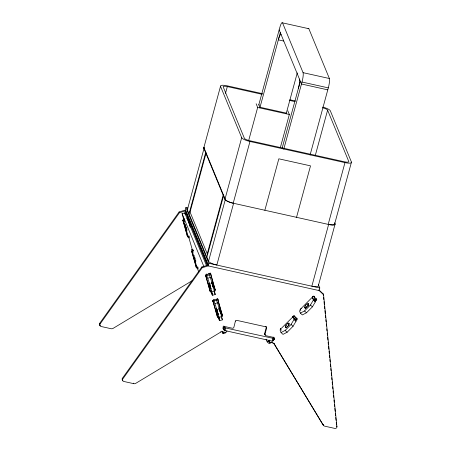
<?xml version="1.0" encoding="UTF-8"?>
<svg xmlns="http://www.w3.org/2000/svg" width="451" height="451" viewBox="0 0 451 451"><rect width="100%" height="100%" fill="white"/><g stroke="black" fill="none" stroke-linecap="round" stroke-linejoin="round"><path stroke-width="0.68" d="M187.966 207.996L185.908 207.539L185.198 210.155L208.182 265.898L319.201 290.602L323.564 294.74L336.925 426.719L336.604 425.936M334.642 222.794L335.121 223.955A7.695 1.889 15.2 0 1 328.621 224.474L233.201 203.204A7.695 1.889 15.2 0 1 224.925 199.393L203.745 148.029L220.516 86.304A7.695 1.889 15.2 0 1 227.011 85.786L262.55 93.695M204.117 148.103L225.314 199.517A7.695 1.889 15.2 0 0 233.595 203.328L216.824 265.047A7.695 1.889 15.2 0 1 208.542 261.242L187.345 209.828L204.117 148.103A7.695 1.889 15.2 0 1 204.156 147.573M189.02 213.881L205.786 152.156M190.051 212.055L206.113 152.945M225.489 93.368L227.338 86.575L262.189 94.327M207.257 253.789L223.318 194.674M206.874 257.183L223.64 195.463M224.925 199.393L241.691 137.673L220.516 86.304M208.542 261.242L225.314 199.517M185.908 207.539L208.892 263.283L208.182 265.898L202.195 267.731L122.728 379.054L122.407 378.271L201.873 266.941L207.934 265.126M248.653 140.611L257.662 107.451L256.134 103.741M258.699 105.168L279.693 27.906A7.695 1.387 -77.5 0 1 282.546 22.866L308.856 28.723L329.382 78.513A7.695 1.387 -77.5 0 1 328.317 87.883L310.091 154.969M233.201 203.204L249.972 141.479A7.695 1.889 15.2 0 1 241.691 137.673M259.866 107.817L280.296 32.635M223.014 326.896L223.138 328.035A1.33 1.268 -22.4 0 0 224.079 329.563L223.752 328.773A1.33 1.268 -22.4 0 1 223.025 328.317M273.058 337.145L273.594 338.442L272.878 341.108L272.28 341.119L224.761 330.544L224.164 330.217L224.874 327.606L224.344 326.315M225.026 330.617L225.737 328.001L273.594 338.442M286.182 113.675L297.26 72.887M280.325 147.663L289.339 114.498L287.806 110.788M264.861 210.251L278.836 158.814L310.513 165.861L296.538 217.297M282.123 148.266L300.332 81.242M235.456 320.892L233.894 327.257A1.33 1.268 -22.4 0 1 232.276 328.215L224.891 326.575A1.33 1.268 -22.4 0 0 223.273 327.533M283.78 149.118L302.007 82.026A7.695 1.387 -77.5 0 0 303.072 72.662L282.546 22.866M272.613 340.358A1.33 1.268 -22.4 0 0 274.112 339.377L274.247 338.876A1.33 1.268 -22.4 0 0 273.306 337.348L265.921 335.702A1.33 1.268 -22.4 0 1 264.979 334.174L264.658 333.39L266.315 327.274A1.065 1.015 -22.4 0 0 266.327 326.789M264.979 334.174L266.642 328.057L266.315 327.274M315.238 155.663L327.606 110.14A4.905 1.201 15.2 0 0 322.758 107.812M272.207 341.108L272.917 338.492M273.052 339.451A1.33 1.268 -22.4 0 0 273.785 338.588L273.92 338.092A1.33 1.268 -22.4 0 0 273.785 337.128M351.464 162.101A7.695 1.889 15.2 0 1 344.97 162.619L328.198 224.344A7.695 1.889 15.2 0 0 334.693 223.826L351.464 162.101L330.29 110.737A7.695 1.889 15.2 0 0 322.674 107.084M328.621 224.474L311.85 286.199A7.695 1.889 15.2 0 0 318.35 285.675L335.121 223.955M319.088 290.579L319.793 287.964L318.457 284.722M187.109 235.247L182.897 220.353M187.436 236.031L183.067 220.46M196.219 267.026L191.681 251.348M209.777 290.207L205.56 275.313M210.098 290.996L205.735 275.42M217.331 316.557L212.827 300.907M280.037 329.929L281.029 332.55L282.997 334.371L287.135 332.235L293.049 326.287L296.008 321.298L294.965 318.772L292.778 316.997L281.486 328.221A1.02 0.97 -22.4 0 0 281.362 330.143M285.314 326.575C284.908 329.828 290.799 324.128 288.77 323.102C288.612 322.335 282.738 326.778 286.419 327.601M299.368 310.519L300.377 313.112L302.345 314.933L306.483 312.791L312.402 306.849L315.362 301.86C316.106 299.301 311.421 298.714 312.284 297.012M304.673 307.125C304.662 310.203 308.518 305.259 308.614 304.419C308.929 301.133 301.753 307.644 305.902 308.27M217.777 298.816A1.043 0.998 -22.4 0 1 217.794 299.391L218.121 300.174A1.043 0.998 -22.4 0 0 217.382 298.974L217.297 298.776M288.77 323.102L289.26 323.559M308.134 303.653L308.749 304.222M281.029 332.55L285.167 330.408L291.081 324.466L294.041 319.477L292.998 316.952M300.377 313.112L304.515 310.97L310.435 305.028L313.394 300.033L312.323 297.525M195.959 266.079L191.855 251.449M99.581 324.681A1.843 1.753 -22.4 0 1 99.694 323.299L179.103 211.959L185.141 210.138L185.462 210.927L179.43 212.742L100.015 324.083A1.843 1.753 -22.4 0 0 99.908 325.47M187.926 218.493A1.043 0.998 -22.4 0 1 187.898 218.865L188.219 219.654A1.043 0.998 -22.4 0 0 187.481 218.447L187.323 218.059M218.036 300.349L222.343 315.074M312.334 296.938L312.706 296.532M215.11 289.514L210.888 274.614A1.043 0.998 -22.4 0 0 210.149 273.413L210.008 273.069M187.802 219.062L188.744 222.377M214.952 289.407L210.561 273.825A1.043 0.998 -22.4 0 0 210.454 273.069M210.792 274.811L210.465 274.022M217.698 299.582L222.208 314.978M266.073 339.175L267.144 341.773A1.595 0.445 -47.2 0 0 268.452 341.097L269.405 340.144M267.144 341.773L269.112 343.594A1.595 0.445 -47.2 0 0 270.42 342.923L271.372 341.965M273.278 340.048L274.231 339.096M300.868 310.53A1.02 0.97 -22.4 0 1 300.969 308.659L312.34 297.192A1.043 0.998 -22.4 0 1 313.608 296.437A0.992 0.947 -22.4 0 1 314.375 297.327L315.796 298.658A1.02 0.97 -22.4 0 1 316.01 300.563M294.999 320.424L296.194 319.432M314.505 300.811L315.7 299.819M314.832 301.601L316.021 300.603M293.421 315.92L292.834 316.799A1.043 0.998 -22.4 0 1 294.103 316.044L294.024 315.852M312.768 296.476L313.101 296.239L315.069 298.06L314.167 298.968L314.313 299.334M192.222 280.674L113.1 328.373A2.667 2.543 -22.4 0 1 111.076 328.711L101.142 326.501A1.765 1.68 -22.4 0 1 99.885 325.475M226.847 330.865A1.28 1.218 -22.4 0 1 225.28 332.37L222.49 331.75A2.131 2.03 -22.4 0 0 220.872 332.021L135.762 383.333A2.667 2.543 -22.4 0 1 133.738 383.671L123.799 381.456A1.725 1.646 -22.4 0 1 122.689 379.032M294.965 318.772L294.819 318.412L295.721 317.504L294.244 316.134M184.245 221.328L182.08 213.656L184.758 212.866L206.552 265.724M183.901 220.082L184.56 219.846M184.938 224.897L184.814 224.632L186.725 230.692L184.887 224.902L185.609 224.699M185.761 227.259L186.432 227.062M185.75 227.924L186.41 227.682M186.229 229.441L186.894 229.226M186.562 230.241L187.233 230.044M183.326 219.631L187.87 235.388L188.907 237.914L189.578 237.716M188.941 237.908L192.678 251.038L193.349 250.841M195.672 260.199C194.426 260.746 192.712 254.742 194.387 255.666M195.007 260.413L195.503 261.665L194.539 258.231L195.21 258.028M194.516 258.846L195.187 258.649M195.351 261.253L196.005 261.016M192.103 250.598L196.642 266.355L197.696 268.909L198.367 268.711M206.71 275.781L209.371 274.913L212.32 283.516L215.245 294.486L212.568 295.275L211.429 292.451L211.649 293.364M206.208 274.157L207.736 278.228L210.414 277.438M210.307 287.907L208.875 282.94L209.523 283.155M207.736 278.228L209.642 284.305L212.32 283.516M210.809 289.114L209.845 285.669L210.346 285.522M209.833 286.334L210.324 286.143M210.324 287.913L210.809 287.687M210.313 287.856L210.645 288.651L211.316 288.454M213.154 287.913L213.137 287.039M212.568 295.275L211.84 292.051L214.513 291.261M212.382 293.375L211.711 293.573L212.088 294.892M213.453 299.729L213.892 301.116L216.559 300.259L219.502 308.856L222.433 319.832L219.755 320.622L218.6 317.752L219.271 320.227M213.887 301.071L214.918 303.574L217.596 302.784M217.512 313.27C217.281 311.923 215.172 307.836 216.711 308.512M214.918 303.574L216.824 309.645L219.502 308.856M217.996 314.471L217.032 311.027L217.534 310.88M219.378 310.333L219.705 310.215L220.173 311.855M217.01 311.647L217.681 311.449M217.5 313.214L217.996 313.045M217.495 313.191L217.833 314.009L218.504 313.811M220.342 313.27L220.663 313.665M219.755 320.622L219.023 317.397L221.7 316.608M218.898 318.919L219.4 318.767M221.948 331.062C225.043 336.373 221.013 332.212 224.13 332.252M223.036 333.695L225.697 332.872L225.539 332.116M296.499 320.221L295.98 319.455M292.806 317.002L292.49 316.23M315.503 299.842L315.801 300.625M301.155 308.591L301.037 308.253M283.735 41.041L278.34 39.84A7.695 1.387 -77.5 0 1 281.187 34.8M303.072 72.662L329.382 78.513M302.007 82.026L328.317 87.883M327.781 89.856L301.471 83.999L279.158 29.879M289.886 99.778L295.354 100.996M289.525 100.415L294.993 101.627M286.334 113.116L260.018 107.259L258.885 104.502M257.662 107.451L289.339 114.498M249.972 141.479L344.97 162.619M208.892 263.283L319.793 287.964M208.819 273.345L210.634 273.751M266.642 328.057A1.065 1.015 -22.4 0 0 265.893 326.834L236.848 320.373A1.065 1.015 -22.4 0 0 235.552 321.14M269.664 341.537L269.991 342.32L272.782 342.94A2.131 2.03 -22.4 0 1 274.073 343.859L323.187 425.045A2.667 2.543 -22.4 0 0 324.81 426.189L334.749 428.405A1.725 1.646 -22.4 0 0 336.976 426.719M225.737 328.001L224.88 327.618M183.382 221.238L183.241 221.159A1.02 0.97 -22.4 0 1 184.414 219.49L184.081 218.718A1.02 0.97 -22.4 0 0 183.365 218.645M212.957 300.975L217.106 315.57M313.394 300.033L315.362 301.86M310.435 305.028L312.402 306.849M307.08 304.2L308.552 305.564M307.717 305.744L308.208 306.195M305.428 305.857L306.905 307.227M305.011 307.943L305.502 308.399M304.515 310.97L306.483 312.791M294.103 316.055A0.992 0.947 -22.4 0 1 294.869 316.94L296.29 318.271A1.02 0.97 -22.4 0 1 296.504 320.176M294.041 319.477L296.008 321.298M291.081 324.466L293.049 326.287M287.715 323.649L289.192 325.013M288.352 325.188L288.843 325.645M286.064 325.306L287.541 326.676M285.646 327.392L286.143 327.849M285.167 330.408L287.135 332.235M268.452 341.097L270.42 342.923M318.874 289.818L323.237 293.951L323.564 294.74M323.187 425.045L273.751 343.07L274.073 343.859M184.228 221.311L183.298 218.972M210.803 289.108L210.645 288.651M217.991 314.465L217.833 314.009M327.606 110.14L348.781 161.503A4.905 1.201 15.2 0 1 344.643 161.836L249.651 140.695A4.905 1.201 15.2 0 1 244.374 138.265L223.2 86.902A4.905 1.201 15.2 0 1 227.338 86.575M314.037 296.544L314.358 297.327M313.468 296.093L313.608 296.437M295.963 317.487L296.29 318.271M294.853 316.94L294.531 316.157A0.992 0.947 -22.4 0 0 294.514 315.925M273.92 338.092L274.247 338.876M273.785 338.588L274.112 339.377M272.618 342.546L272.782 342.94M265.667 326.293L265.893 326.834M189.73 211.271L207.578 254.573M208.407 265.233L186.071 211.062L185.626 212.709L207.426 265.594M211.699 282.518L212.117 283.482M182.08 213.656L203.875 266.513M206.868 273.971L207.071 274.462L209.022 273.887A0.992 0.947 -22.4 0 1 210.143 273.424M214.467 292.592L215.245 294.486M209.022 283.307L209.845 285.669M218.887 307.875L219.271 308.732M201.873 266.941L202.195 267.731M179.103 211.959L179.43 212.742M214.163 299.684L214.304 300.028L216.255 299.447A0.992 0.947 -22.4 0 1 217.376 298.985M221.65 317.938L222.433 319.832M187.204 235.05L187.531 235.834M209.873 290.01L210.194 290.799M192.865 249.707L193.191 250.497M191.81 249.307L193.022 252.318L192.678 251.038M216.209 308.664L217.032 311.027M219.197 317.278L218.87 316.495A1.02 0.97 -22.4 0 1 217.19 316.596M193.716 255.864L194.539 258.231M223.369 328.277L224.164 330.217M197.758 266.964L198.085 267.747A1.02 0.97 -22.4 0 1 196.258 267.037M217.168 315.723L217.427 316.36M195.993 266.039L196.315 266.829M220.753 331.722L220.872 332.021M133.513 383.13L133.738 383.671M99.688 323.299L100.015 324.083M216.542 300.298L216.209 299.227M209.343 274.918L208.943 273.594M212.19 283.696L212.506 284.806M211.885 283.335L211.745 282.867M220.325 312.396L220.674 313.67M219.073 308.693L218.96 308.309M212.81 286.599L212.635 286.013M219.4 309.132L219.699 310.192M219.97 311.872L219.868 311.528M212.675 285.421L212.985 286.498M223.797 325.972L224.356 327.933M209.642 284.305L211.84 292.051M216.824 309.645L219.023 317.397M222.422 331.338L222.788 332.646M188.123 219.846L190.192 227.146M184.758 212.866L185.299 214.783M198.756 272.472L197.696 268.909M323.237 293.951L323.384 295.349M323.592 297.446L323.807 299.537M324.015 301.634L324.303 304.425M324.511 306.522L324.726 308.619M324.934 310.711L325.222 313.507M325.43 315.599L325.645 317.696M325.853 319.787L326.067 321.884M326.282 323.981L326.49 326.073M326.778 328.869L326.986 330.961M327.2 333.058L327.409 335.155M327.623 337.247L327.905 340.043M328.119 342.134L328.328 344.231M328.542 346.329L328.824 349.119M329.038 351.216L329.247 353.308M329.461 355.405L329.675 357.502M329.884 359.594L330.098 361.691M330.38 364.481L330.594 366.578M330.803 368.676L331.017 370.767M331.231 372.864L331.513 375.655M331.722 377.752L331.936 379.849M332.15 381.941L332.432 384.737M332.641 386.828L332.855 388.925M333.069 391.017L333.278 393.114M333.492 395.211L333.706 397.303M333.988 400.099L334.197 402.191M334.411 404.288L334.625 406.385M334.834 408.476L335.116 411.273M335.33 413.364L335.544 415.461M335.753 417.558L336.034 420.349M336.249 422.446L336.463 424.538M100.336 325.532A1.765 1.68 -22.4 0 1 99.564 324.692M197.775 266.969A1.02 0.97 -22.4 0 1 195.976 266.896M192.025 252.092A1.02 0.97 -22.4 0 1 193.197 250.48M191.698 251.303A1.02 0.97 -22.4 0 1 191.483 251.015M191.917 249.73A1.02 0.97 -22.4 0 1 192.876 249.696M186.844 218.504A0.992 0.947 -22.4 0 1 187.481 218.459M187.475 236.042A1.02 0.97 -22.4 0 0 189.313 236.764L188.975 235.969A1.02 0.97 -22.4 0 1 187.43 236.223M187.12 235.619A1.02 0.97 -22.4 0 1 187.154 235.259M187.734 218.025A1.043 0.998 -22.4 0 1 187.841 218.199M323.547 424.994A2.667 2.543 -22.4 0 1 322.865 424.256M269.991 342.32A1.28 1.218 -22.4 0 1 269.461 340.234M269.45 341.463A1.28 1.218 -22.4 0 1 268.723 340.285M265.368 334.845A1.33 1.268 -22.4 0 1 264.658 333.39M122.903 380.447A1.725 1.646 -22.4 0 1 122.362 378.248M215.082 289.548A1.02 0.97 -22.4 0 1 214.462 291.25M214.755 288.764A1.02 0.97 -22.4 0 1 213.971 290.467M211.976 291.724A1.02 0.97 -22.4 0 1 210.143 291.002M211.654 290.94A1.02 0.97 -22.4 0 1 209.957 291.036M205.904 276.057A1.02 0.97 -22.4 0 1 207.077 274.45M205.577 275.273A1.02 0.97 -22.4 0 1 205.459 275.144M222.315 315.108A1.02 0.97 -22.4 0 1 221.21 316.749M219.209 317.29A1.02 0.97 -22.4 0 1 217.376 316.568M213.137 301.623A1.02 0.97 -22.4 0 1 214.31 300.011M221.988 314.324A1.02 0.97 -22.4 0 1 221.204 316.033M212.81 300.834A1.02 0.97 -22.4 0 1 212.692 300.704M313.924 296.093A0.992 0.947 -22.4 0 1 314.054 296.544M316.45 298.742A1.02 0.97 -22.4 0 1 315.689 299.774M300.546 309.747A1.02 0.97 -22.4 0 1 300.129 309.487M296.916 318.175A1.02 0.97 -22.4 0 1 296.183 319.387M281.041 329.36A1.02 0.97 -22.4 0 1 280.375 328.52M187.345 209.828A7.695 1.889 15.2 0 1 187.763 209.016M203.745 148.029A7.695 1.889 15.2 0 1 204.162 147.218M299.441 79.077A7.695 1.387 -77.5 0 1 298.376 88.441M308.05 28.712A7.695 1.387 -77.5 0 1 308.856 28.723"/></g></svg>
